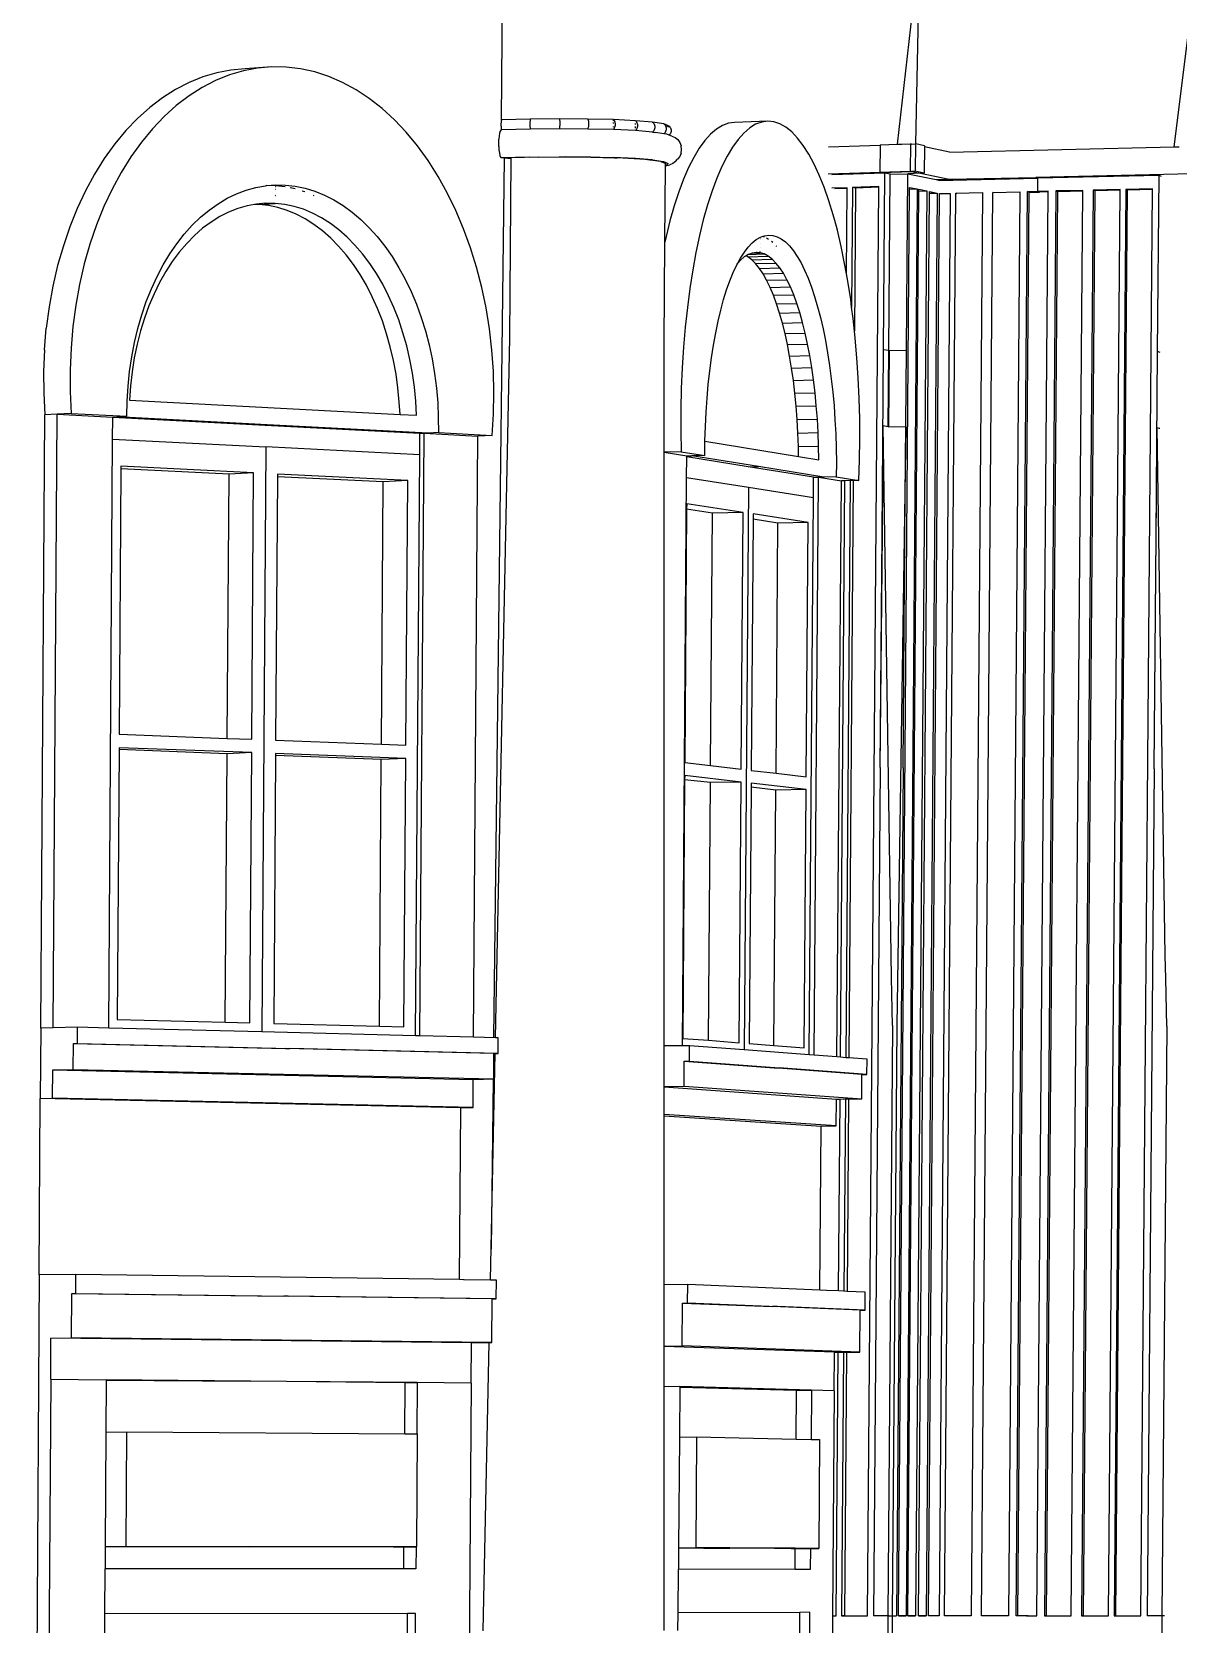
# Model space of a CAD drawing. Extents: x -106 to 80, y -44 to 65.
# Drawn here: x 48.61 to 62.08, y 6.92 to 25.62 of the extents above; entities that cross this region are included whole.
import ezdxf

# ---------------------------------------------------------------- set-up
doc = ezdxf.new("R2010")
doc.units = 0
doc.layers.get('0').update_dxf_attribs({"linetype": 'CONTINUOUS'})

msp = doc.modelspace()

# ---------------------------------------------------------------- linework, layer by layer
for p, q in [((62.038, 24.27), (62.424, 27.378)), ((58.788, 24.301), (59.047, 26.583)), ((59.001, 24.304), (59.047, 26.583)), ((54.131, 24.588), (54.144, 26.326)), ((50.621, 25.092), (50.459, 25.027)), ((50.786, 25.141), (50.621, 25.092)), ((50.934, 25.115), (50.772, 25.05)), ((50.952, 25.172), (50.786, 25.141)), ((51.099, 25.164), (50.934, 25.115)), ((51.12, 25.186), (50.952, 25.172)), ((51.266, 25.195), (51.099, 25.164)), ((51.433, 25.21), (51.12, 25.186)), ((51.433, 25.21), (51.266, 25.195)), ((51.602, 25.207), (51.433, 25.21)), ((51.77, 25.187), (51.602, 25.207)), ((51.937, 25.15), (51.77, 25.187)), ((52.102, 25.096), (51.937, 25.15)), ((52.264, 25.025), (52.102, 25.096)), ((50.301, 24.945), (50.146, 24.848)), ((50.459, 25.027), (50.301, 24.945)), ((50.614, 24.968), (50.459, 24.87)), ((50.772, 25.05), (50.614, 24.968)), ((52.423, 24.939), (52.264, 25.025)), ((52.578, 24.837), (52.423, 24.939)), ((49.997, 24.734), (49.853, 24.605)), ((50.146, 24.848), (49.997, 24.734)), ((50.31, 24.757), (50.166, 24.628)), ((50.459, 24.87), (50.31, 24.757)), ((52.729, 24.719), (52.578, 24.837)), ((52.873, 24.587), (52.729, 24.719)), ((49.853, 24.605), (49.716, 24.461)), ((50.166, 24.628), (50.029, 24.484)), ((53.012, 24.441), (52.873, 24.587)), ((54.126, 24.554), (54.125, 24.543)), ((54.125, 24.543), (54.125, 24.532)), ((54.125, 24.532), (54.125, 24.52)), ((54.125, 24.52), (54.126, 24.509)), ((54.127, 24.564), (54.126, 24.554)), ((54.126, 24.509), (54.126, 24.498)), ((54.128, 24.574), (54.127, 24.564)), ((54.13, 24.582), (54.128, 24.574)), ((54.131, 24.588), (54.13, 24.582)), ((54.469, 24.597), (54.131, 24.588)), ((54.467, 24.573), (54.466, 24.563)), ((54.466, 24.563), (54.466, 24.552)), ((54.466, 24.552), (54.466, 24.54)), ((54.466, 24.54), (54.466, 24.528)), ((54.466, 24.528), (54.466, 24.517)), ((54.466, 24.517), (54.466, 24.506)), ((54.466, 24.506), (54.467, 24.496)), ((54.468, 24.59), (54.467, 24.582)), ((54.467, 24.582), (54.467, 24.573)), ((54.469, 24.597), (54.468, 24.59)), ((54.813, 24.6), (54.469, 24.597)), ((55.146, 24.597), (54.813, 24.6)), ((54.813, 24.6), (54.814, 24.593)), ((54.814, 24.593), (54.815, 24.585)), ((54.815, 24.509), (54.814, 24.499)), ((54.815, 24.585), (54.816, 24.576)), ((54.816, 24.52), (54.815, 24.509)), ((54.816, 24.576), (54.816, 24.566)), ((54.816, 24.566), (54.817, 24.555)), ((54.817, 24.532), (54.816, 24.52)), ((54.817, 24.555), (54.817, 24.543)), ((54.817, 24.543), (54.817, 24.532)), ((55.449, 24.59), (55.146, 24.597)), ((55.146, 24.597), (55.149, 24.591)), ((55.146, 24.591), (55.146, 24.597)), ((55.149, 24.591), (55.151, 24.583)), ((55.151, 24.583), (55.154, 24.574)), ((55.153, 24.507), (55.151, 24.497)), ((55.155, 24.518), (55.153, 24.507)), ((55.154, 24.574), (55.155, 24.564)), ((55.155, 24.564), (55.156, 24.552)), ((55.156, 24.529), (55.155, 24.518)), ((55.156, 24.552), (55.156, 24.541)), ((55.156, 24.541), (55.156, 24.529)), ((55.708, 24.577), (55.449, 24.59)), ((55.449, 24.59), (55.454, 24.583)), ((55.449, 24.576), (55.449, 24.59)), ((55.449, 24.545), (55.449, 24.556)), ((55.449, 24.5), (55.449, 24.511)), ((55.454, 24.583), (55.458, 24.575)), ((55.458, 24.575), (55.462, 24.566)), ((55.464, 24.51), (55.461, 24.499)), ((55.462, 24.566), (55.464, 24.556)), ((55.464, 24.556), (55.466, 24.545)), ((55.466, 24.522), (55.464, 24.51)), ((55.466, 24.545), (55.466, 24.533)), ((55.466, 24.533), (55.466, 24.522)), ((55.707, 24.488), (55.708, 24.51)), ((55.908, 24.561), (55.708, 24.577)), ((55.708, 24.577), (55.714, 24.571)), ((55.708, 24.571), (55.708, 24.577)), ((55.708, 24.533), (55.708, 24.544)), ((55.714, 24.571), (55.72, 24.563)), ((55.72, 24.563), (55.724, 24.554)), ((55.724, 24.554), (55.728, 24.543)), ((55.729, 24.509), (55.727, 24.498)), ((55.728, 24.543), (55.73, 24.532)), ((55.73, 24.521), (55.729, 24.509)), ((55.73, 24.532), (55.73, 24.521)), ((56.04, 24.541), (55.908, 24.561)), ((55.908, 24.561), (55.916, 24.554)), ((55.916, 24.554), (55.922, 24.546)), ((55.922, 24.546), (55.928, 24.537)), ((55.928, 24.537), (55.931, 24.526)), ((55.931, 24.526), (55.934, 24.515)), ((55.934, 24.515), (55.934, 24.504)), ((55.934, 24.504), (55.934, 24.492)), ((56.096, 24.519), (56.04, 24.541)), ((56.04, 24.541), (56.048, 24.534)), ((56.048, 24.534), (56.055, 24.526)), ((56.055, 24.526), (56.061, 24.516)), ((56.061, 24.516), (56.065, 24.506)), ((56.065, 24.506), (56.068, 24.495)), ((56.073, 24.519), (56.073, 24.511)), ((56.085, 24.507), (56.09, 24.512)), ((56.096, 24.519), (56.104, 24.512)), ((56.096, 24.503), (56.096, 24.51)), ((56.104, 24.512), (56.112, 24.503)), ((56.112, 24.503), (56.118, 24.494)), ((56.729, 24.522), (56.659, 24.479)), ((56.8, 24.548), (56.729, 24.522)), ((56.872, 24.558), (56.8, 24.548)), ((57.261, 24.571), (56.872, 24.558)), ((57.119, 24.535), (57.049, 24.492)), ((57.19, 24.561), (57.119, 24.535)), ((57.261, 24.571), (57.19, 24.561)), ((57.332, 24.564), (57.261, 24.571)), ((57.403, 24.541), (57.332, 24.564)), ((57.473, 24.502), (57.403, 24.541)), ((57.543, 24.446), (57.473, 24.502)), ((49.716, 24.461), (49.586, 24.304)), ((49.899, 24.326), (49.776, 24.155)), ((50.029, 24.484), (49.899, 24.326)), ((53.144, 24.281), (53.012, 24.441)), ((54.099, 24.317), (54.1, 24.359)), ((54.1, 24.274), (54.099, 24.317)), ((54.104, 24.398), (54.1, 24.359)), ((54.109, 24.43), (54.104, 24.398)), ((54.115, 24.454), (54.109, 24.43)), ((54.123, 24.468), (54.115, 24.454)), ((54.131, 24.471), (54.123, 24.468)), ((54.126, 24.498), (54.128, 24.488)), ((54.128, 24.488), (54.129, 24.479)), ((54.129, 24.479), (54.131, 24.471)), ((54.468, 24.479), (54.131, 24.471)), ((54.467, 24.496), (54.467, 24.487)), ((54.467, 24.487), (54.468, 24.479)), ((54.812, 24.483), (54.468, 24.479)), ((54.813, 24.49), (54.812, 24.483)), ((55.145, 24.48), (54.812, 24.483)), ((54.814, 24.499), (54.813, 24.49)), ((55.148, 24.488), (55.145, 24.48)), ((55.448, 24.473), (55.145, 24.48)), ((55.151, 24.497), (55.148, 24.488)), ((55.448, 24.473), (55.448, 24.481)), ((55.453, 24.48), (55.448, 24.473)), ((55.707, 24.461), (55.448, 24.473)), ((55.458, 24.489), (55.453, 24.48)), ((55.461, 24.499), (55.458, 24.489)), ((55.707, 24.461), (55.707, 24.468)), ((55.714, 24.468), (55.707, 24.461)), ((55.907, 24.444), (55.707, 24.461)), ((55.719, 24.477), (55.714, 24.468)), ((55.724, 24.487), (55.719, 24.477)), ((55.727, 24.498), (55.724, 24.487)), ((55.915, 24.451), (55.907, 24.444)), ((55.907, 24.444), (55.943, 24.44)), ((55.922, 24.46), (55.915, 24.451)), ((55.927, 24.47), (55.922, 24.46)), ((55.931, 24.481), (55.927, 24.47)), ((55.934, 24.492), (55.931, 24.481)), ((56.04, 24.425), (55.943, 24.44)), ((56.047, 24.431), (56.04, 24.425)), ((56.077, 24.42), (56.04, 24.425)), ((56.055, 24.44), (56.047, 24.431)), ((56.06, 24.45), (56.055, 24.44)), ((56.065, 24.461), (56.06, 24.45)), ((56.068, 24.472), (56.065, 24.461)), ((56.068, 24.495), (56.069, 24.483)), ((56.069, 24.483), (56.068, 24.472)), ((56.104, 24.409), (56.077, 24.42)), ((56.111, 24.418), (56.104, 24.409)), ((56.135, 24.397), (56.104, 24.409)), ((56.117, 24.427), (56.111, 24.418)), ((56.122, 24.438), (56.117, 24.427)), ((56.118, 24.494), (56.122, 24.483)), ((56.122, 24.483), (56.125, 24.472)), ((56.125, 24.449), (56.122, 24.438)), ((56.125, 24.472), (56.126, 24.461)), ((56.126, 24.461), (56.125, 24.449)), ((56.135, 24.397), (56.172, 24.381)), ((56.172, 24.381), (56.204, 24.356)), ((56.204, 24.356), (56.228, 24.322)), ((56.228, 24.322), (56.243, 24.283)), ((56.522, 24.345), (56.456, 24.254)), ((56.59, 24.42), (56.522, 24.345)), ((56.659, 24.479), (56.59, 24.42)), ((56.913, 24.357), (56.847, 24.266)), ((56.981, 24.433), (56.913, 24.357)), ((57.049, 24.492), (56.981, 24.433)), ((57.611, 24.374), (57.543, 24.446)), ((57.678, 24.287), (57.611, 24.374)), ((49.463, 24.133), (49.348, 23.949)), ((49.586, 24.304), (49.463, 24.133)), ((49.776, 24.155), (49.661, 23.971)), ((53.269, 24.109), (53.144, 24.281)), ((54.163, 24.139), (54.039, 13.807)), ((54.1, 24.274), (54.102, 24.234)), ((54.102, 24.234), (54.107, 24.198)), ((54.107, 24.198), (54.113, 24.17)), ((54.113, 24.17), (54.12, 24.151)), ((54.12, 24.151), (54.128, 24.143)), ((54.466, 24.151), (54.128, 24.143)), ((54.246, 24.13), (54.128, 24.143)), ((54.231, 22.026), (54.246, 24.13)), ((54.561, 24.15), (54.246, 24.143)), ((54.246, 24.13), (54.246, 24.143)), ((54.466, 24.151), (54.81, 24.154)), ((54.561, 24.15), (54.879, 24.152)), ((54.81, 24.154), (55.142, 24.152)), ((55.183, 24.149), (54.879, 24.152)), ((55.142, 24.152), (55.446, 24.145)), ((55.183, 24.149), (55.459, 24.141)), ((55.705, 24.133), (55.446, 24.145)), ((55.459, 24.141), (55.491, 24.14)), ((55.491, 24.14), (55.491, 24.14)), ((55.693, 24.13), (55.491, 24.14)), ((55.695, 24.13), (55.693, 24.13)), ((55.817, 24.12), (55.695, 24.13)), ((55.905, 24.116), (55.705, 24.133)), ((56.227, 24.159), (56.202, 24.125)), ((56.243, 24.198), (56.227, 24.159)), ((56.248, 24.241), (56.243, 24.283)), ((56.243, 24.198), (56.248, 24.241)), ((56.392, 24.147), (56.33, 24.026)), ((56.456, 24.254), (56.392, 24.147)), ((56.783, 24.16), (56.722, 24.038)), ((56.847, 24.266), (56.783, 24.16)), ((57.743, 24.185), (57.678, 24.287)), ((57.806, 24.069), (57.743, 24.185)), ((57.974, 24.272), (58.583, 24.291)), ((58.583, 24.291), (58.58, 23.973)), ((58.583, 24.295), (58.788, 24.301)), ((58.583, 24.295), (58.583, 24.291)), ((58.788, 24.301), (58.838, 24.303)), ((58.838, 24.303), (58.939, 24.306)), ((58.939, 24.306), (58.936, 23.984)), ((58.952, 24.303), (58.939, 24.306)), ((58.952, 24.303), (58.998, 24.305)), ((58.998, 24.305), (58.995, 23.983)), ((59.001, 24.304), (58.998, 24.305)), ((59.104, 24.282), (59.001, 24.304)), ((59.104, 24.271), (59.101, 23.961)), ((59.104, 24.282), (59.104, 24.271)), ((59.397, 24.209), (59.104, 24.271)), ((59.397, 24.209), (62.038, 24.27)), ((62.038, 24.27), (62.095, 24.272)), ((49.348, 23.949), (49.243, 23.754)), ((49.661, 23.971), (49.555, 23.775)), ((53.387, 23.924), (53.269, 24.109)), ((55.878, 24.115), (55.817, 24.12)), ((55.877, 24.115), (55.817, 24.12)), ((55.878, 24.115), (55.877, 24.115)), ((55.879, 24.115), (55.878, 24.115)), ((56.002, 24.097), (55.879, 24.115)), ((55.905, 24.116), (56.036, 24.097)), ((56.003, 24.097), (56.002, 24.097)), ((56.008, 24.096), (56.003, 24.097)), ((56.003, 24.097), (56.051, 24.08)), ((56.051, 24.08), (56.008, 24.096)), ((56.036, 24.097), (56.092, 24.075)), ((56.051, 24.08), (56.051, 24.08)), ((56.059, 24.077), (56.051, 24.08)), ((56.052, 23.151), (56.059, 24.046)), ((56.059, 24.05), (56.059, 24.077)), ((56.059, 24.046), (56.11, 24.058)), ((56.07, 24.052), (56.059, 24.05)), ((56.059, 24.046), (56.059, 24.05)), ((56.07, 24.052), (56.092, 24.075)), ((56.146, 24.074), (56.11, 24.058)), ((56.178, 24.1), (56.146, 24.074)), ((56.178, 24.1), (56.202, 24.125)), ((56.33, 24.026), (56.271, 23.89)), ((56.722, 24.038), (56.663, 23.903)), ((57.866, 23.938), (57.806, 24.069)), ((58.594, 23.97), (57.971, 23.951)), ((58.638, 23.961), (58.016, 23.942)), ((58.58, 23.973), (58.936, 23.984)), ((58.58, 23.973), (58.594, 23.97)), ((58.594, 23.97), (58.95, 23.982)), ((58.594, 23.97), (58.638, 23.961)), ((58.622, 21.888), (58.638, 23.961)), ((58.7, 23.948), (58.638, 23.961)), ((58.684, 21.877), (58.7, 23.948)), ((58.7, 23.948), (58.907, 23.955)), ((58.891, 21.882), (58.907, 23.955)), ((59.056, 23.96), (58.907, 23.955)), ((58.907, 23.955), (59.241, 23.886)), ((58.936, 23.984), (58.95, 23.982)), ((58.995, 23.983), (58.95, 23.982)), ((58.95, 23.982), (59.056, 23.96)), ((59.101, 23.961), (58.995, 23.983)), ((59.101, 23.961), (59.056, 23.96)), ((59.056, 23.96), (59.394, 23.889)), ((62.251, 23.954), (60.412, 23.912)), ((49.243, 23.754), (49.146, 23.548)), ((49.555, 23.775), (49.459, 23.569)), ((51.018, 23.719), (51.13, 23.762)), ((51.13, 23.762), (51.244, 23.793)), ((51.244, 23.793), (51.36, 23.814)), ((51.36, 23.814), (51.369, 23.815)), ((51.369, 23.815), (51.476, 23.823)), ((51.472, 23.813), (51.369, 23.815)), ((51.475, 23.771), (51.471, 23.771)), ((51.472, 23.813), (51.475, 23.813)), ((51.472, 23.805), (51.475, 23.804)), ((51.59, 23.8), (51.475, 23.813)), ((51.476, 23.823), (51.592, 23.822)), ((51.592, 23.822), (51.708, 23.809)), ((51.706, 23.776), (51.649, 23.788)), ((51.708, 23.809), (51.824, 23.785)), ((51.824, 23.785), (51.939, 23.75)), ((53.495, 23.729), (53.387, 23.924)), ((56.271, 23.89), (56.215, 23.741)), ((56.607, 23.753), (56.554, 23.59)), ((56.663, 23.903), (56.607, 23.753)), ((57.924, 23.795), (57.866, 23.938)), ((57.979, 23.638), (57.924, 23.795)), ((58.195, 23.791), (58.015, 23.786)), ((58.195, 23.783), (58.05, 23.779)), ((58.187, 22.78), (58.195, 23.783)), ((58.195, 23.783), (58.195, 23.791)), ((58.258, 23.793), (58.247, 22.387)), ((58.565, 23.803), (58.258, 23.793)), ((58.294, 23.786), (58.258, 23.793)), ((58.294, 23.786), (58.281, 22.104)), ((58.565, 23.795), (58.294, 23.786)), ((58.434, 7.016), (58.565, 23.795)), ((58.565, 23.795), (58.565, 23.803)), ((58.796, 7.016), (58.927, 23.773)), ((59.019, 23.776), (58.887, 7.016)), ((58.927, 23.773), (58.928, 23.794)), ((58.927, 23.773), (59.019, 23.776)), ((58.928, 23.794), (59.019, 23.776)), ((59.129, 23.753), (58.997, 7.017)), ((59.037, 23.75), (59.038, 23.772)), ((59.037, 23.75), (59.129, 23.753)), ((59.038, 23.772), (59.129, 23.753)), ((59.241, 23.886), (59.394, 23.889)), ((59.241, 23.886), (59.285, 23.877)), ((59.285, 23.877), (59.438, 23.88)), ((59.394, 23.889), (60.412, 23.912)), ((59.394, 23.889), (59.438, 23.88)), ((59.438, 23.88), (60.437, 23.903)), ((60.437, 23.903), (60.412, 23.912)), ((60.436, 23.747), (60.437, 23.903)), ((61.86, 23.935), (60.437, 23.903)), ((60.964, 23.759), (60.648, 23.752)), ((61.086, 23.762), (60.95, 7.016)), ((60.964, 23.751), (60.964, 23.759)), ((61.106, 23.754), (60.969, 7.017)), ((61.403, 23.769), (61.086, 23.762)), ((61.106, 23.754), (61.086, 23.762)), ((61.403, 23.761), (61.106, 23.754)), ((61.266, 7.016), (61.403, 23.761)), ((61.468, 23.771), (61.331, 7.016)), ((61.487, 23.763), (61.35, 7.016)), ((61.403, 23.761), (61.403, 23.769)), ((61.785, 23.778), (61.468, 23.771)), ((61.487, 23.763), (61.468, 23.771)), ((61.785, 23.77), (61.487, 23.763)), ((61.647, 7.016), (61.785, 23.77)), ((61.785, 23.77), (61.785, 23.778)), ((61.843, 21.865), (61.86, 23.935)), ((61.89, 23.923), (61.86, 23.935)), ((49.459, 23.569), (49.372, 23.353)), ((50.695, 23.527), (50.8, 23.602)), ((50.8, 23.602), (50.907, 23.666)), ((50.907, 23.666), (51.018, 23.719)), ((51.141, 23.578), (51.032, 23.547)), ((51.229, 23.595), (51.141, 23.578)), ((51.251, 23.599), (51.229, 23.595)), ((51.278, 23.594), (51.229, 23.595)), ((51.362, 23.608), (51.251, 23.599)), ((51.281, 23.594), (51.278, 23.594)), ((51.278, 23.594), (51.281, 23.594)), ((51.281, 23.594), (51.473, 23.607)), ((51.281, 23.594), (51.47, 23.607)), ((51.281, 23.594), (51.281, 23.594)), ((51.392, 23.582), (51.281, 23.594)), ((51.47, 23.607), (51.362, 23.608)), ((51.502, 23.558), (51.392, 23.582)), ((51.474, 23.7), (51.471, 23.701)), ((51.471, 23.7), (51.474, 23.699)), ((51.585, 23.595), (51.473, 23.607)), ((51.695, 23.571), (51.585, 23.595)), ((51.804, 23.537), (51.695, 23.571)), ((51.821, 23.741), (51.789, 23.75)), ((51.932, 23.695), (51.922, 23.699)), ((51.939, 23.75), (52.051, 23.704)), ((52.051, 23.704), (52.162, 23.648)), ((52.162, 23.648), (52.271, 23.581)), ((52.271, 23.581), (52.376, 23.504)), ((53.595, 23.524), (53.495, 23.729)), ((56.162, 23.578), (56.112, 23.403)), ((56.215, 23.741), (56.162, 23.578)), ((56.554, 23.59), (56.504, 23.415)), ((58.031, 23.47), (57.979, 23.638)), ((58.906, 7.017), (59.037, 23.75)), ((59.032, 7.017), (59.163, 23.725)), ((59.254, 23.727), (59.122, 7.017)), ((59.149, 7.017), (59.28, 23.716)), ((59.163, 23.725), (59.164, 23.746)), ((59.163, 23.725), (59.254, 23.727)), ((59.164, 23.746), (59.254, 23.727)), ((59.406, 23.719), (59.274, 7.017)), ((59.28, 23.722), (59.284, 23.721)), ((59.28, 23.721), (59.28, 23.722)), ((59.28, 23.721), (59.284, 23.721)), ((59.28, 23.716), (59.28, 23.721)), ((59.284, 23.721), (59.406, 23.724)), ((59.284, 23.721), (59.307, 23.717)), ((59.339, 7.017), (59.471, 23.726)), ((59.406, 23.724), (59.406, 23.719)), ((59.471, 23.726), (59.786, 23.733)), ((59.485, 23.72), (59.471, 23.726)), ((59.786, 23.726), (59.653, 7.017)), ((59.774, 7.017), (59.908, 23.735)), ((59.786, 23.733), (59.786, 23.726)), ((59.908, 23.735), (60.223, 23.742)), ((59.925, 23.729), (59.908, 23.735)), ((60.223, 23.735), (60.089, 7.017)), ((60.18, 7.017), (60.314, 23.745)), ((60.2, 7.017), (60.334, 23.737)), ((60.223, 23.742), (60.223, 23.735)), ((60.314, 23.745), (60.436, 23.747)), ((60.334, 23.737), (60.314, 23.745)), ((60.334, 23.737), (60.455, 23.74)), ((60.422, 7.017), (60.557, 23.742)), ((60.557, 23.75), (60.436, 23.747)), ((60.455, 23.74), (60.436, 23.747)), ((60.557, 23.742), (60.455, 23.74)), ((60.648, 23.752), (60.513, 7.017)), ((60.668, 23.744), (60.533, 7.017)), ((60.557, 23.742), (60.557, 23.75)), ((60.668, 23.744), (60.648, 23.752)), ((60.964, 23.751), (60.668, 23.744)), ((60.828, 7.017), (60.964, 23.751)), ((49.146, 23.548), (49.059, 23.332)), ((50.497, 23.349), (50.594, 23.443)), ((50.594, 23.443), (50.695, 23.527)), ((50.718, 23.387), (50.619, 23.314)), ((50.82, 23.451), (50.718, 23.387)), ((50.925, 23.504), (50.82, 23.451)), ((51.032, 23.547), (50.925, 23.504)), ((51.612, 23.524), (51.502, 23.558)), ((51.719, 23.479), (51.612, 23.524)), ((51.825, 23.424), (51.719, 23.479)), ((51.912, 23.492), (51.804, 23.537)), ((51.928, 23.358), (51.825, 23.424)), ((52.017, 23.437), (51.912, 23.492)), ((52.121, 23.371), (52.017, 23.437)), ((52.376, 23.504), (52.478, 23.417)), ((52.478, 23.417), (52.577, 23.321)), ((53.686, 23.309), (53.595, 23.524)), ((56.112, 23.403), (56.066, 23.217)), ((56.504, 23.415), (56.459, 23.228)), ((58.048, 23.407), (58.031, 23.47)), ((58.079, 23.29), (58.048, 23.407)), ((49.059, 23.332), (48.982, 23.107)), ((49.372, 23.353), (49.295, 23.128)), ((50.316, 23.133), (50.404, 23.245)), ((50.404, 23.245), (50.497, 23.349)), ((50.524, 23.23), (50.432, 23.137)), ((50.619, 23.314), (50.524, 23.23)), ((52.028, 23.283), (51.928, 23.358)), ((52.125, 23.198), (52.028, 23.283)), ((52.221, 23.296), (52.121, 23.371)), ((52.218, 23.104), (52.125, 23.198)), ((52.317, 23.211), (52.221, 23.296)), ((52.41, 23.116), (52.317, 23.211)), ((52.577, 23.321), (52.671, 23.216)), ((52.671, 23.216), (52.761, 23.103)), ((53.767, 23.086), (53.686, 23.309)), ((56.066, 23.217), (56.052, 23.151)), ((56.459, 23.228), (56.417, 23.031)), ((57.126, 23.181), (57.175, 23.21)), ((57.172, 23.203), (57.174, 23.202)), ((57.175, 23.21), (57.197, 23.217)), ((57.197, 23.217), (57.224, 23.227)), ((57.222, 23.21), (57.197, 23.217)), ((57.224, 23.227), (57.273, 23.234)), ((57.271, 23.184), (57.247, 23.196)), ((57.273, 23.234), (57.322, 23.229)), ((57.322, 23.229), (57.371, 23.214)), ((57.371, 23.214), (57.42, 23.189)), ((58.124, 23.1), (58.079, 23.29)), ((48.982, 23.107), (48.915, 22.875)), ((49.295, 23.128), (49.228, 22.895)), ((50.155, 22.883), (50.233, 23.012)), ((50.233, 23.012), (50.316, 23.133)), ((50.345, 23.035), (50.263, 22.924)), ((50.432, 23.137), (50.345, 23.035)), ((52.307, 23.001), (52.218, 23.104)), ((52.499, 23.013), (52.41, 23.116)), ((52.583, 22.902), (52.499, 23.013)), ((52.761, 23.103), (52.846, 22.981)), ((53.772, 23.073), (53.767, 23.086)), ((53.78, 23.046), (53.772, 23.073)), ((53.839, 22.856), (53.78, 23.046)), ((56.043, 21.968), (56.052, 23.151)), ((56.417, 23.031), (56.379, 22.824)), ((56.941, 22.964), (56.986, 23.034)), ((56.986, 23.034), (57.032, 23.094)), ((57.031, 23.005), (57.007, 22.99)), ((57.034, 23.006), (57.031, 23.005)), ((57.032, 23.094), (57.079, 23.143)), ((57.078, 23.023), (57.034, 23.006)), ((57.034, 23.006), (57.219, 23.012)), ((57.082, 23.023), (57.078, 23.023)), ((57.079, 23.143), (57.126, 23.181)), ((57.082, 23.023), (57.135, 23.025)), ((57.084, 23.023), (57.082, 23.023)), ((57.125, 23.03), (57.084, 23.023)), ((57.135, 23.025), (57.084, 23.023)), ((57.136, 23.029), (57.125, 23.03)), ((57.135, 23.025), (57.136, 23.029)), ((57.171, 23.026), (57.135, 23.025)), ((57.135, 23.025), (57.172, 23.026)), ((57.135, 23.025), (57.135, 23.025)), ((57.171, 23.026), (57.136, 23.029)), ((57.171, 23.088), (57.173, 23.088)), ((57.172, 23.041), (57.171, 23.042)), ((57.172, 23.026), (57.171, 23.026)), ((57.171, 23.026), (57.171, 23.026)), ((57.172, 23.179), (57.173, 23.179)), ((57.172, 23.139), (57.173, 23.139)), ((57.172, 23.04), (57.172, 23.041)), ((57.172, 23.026), (57.172, 23.041)), ((57.219, 23.012), (57.172, 23.026)), ((57.172, 23.026), (57.172, 23.026)), ((57.172, 23.026), (57.172, 23.026)), ((57.172, 23.026), (57.172, 23.026)), ((57.266, 22.987), (57.219, 23.012)), ((57.32, 23.147), (57.306, 23.157)), ((57.367, 23.101), (57.362, 23.105)), ((57.42, 23.189), (57.468, 23.153)), ((57.468, 23.153), (57.516, 23.106)), ((57.516, 23.106), (57.562, 23.05)), ((57.562, 23.05), (57.608, 22.983)), ((58.165, 22.9), (58.124, 23.1)), ((48.915, 22.875), (48.86, 22.635)), ((49.228, 22.895), (49.173, 22.655)), ((50.083, 22.746), (50.155, 22.883)), ((50.263, 22.924), (50.186, 22.806)), ((52.391, 22.889), (52.307, 23.001)), ((52.47, 22.77), (52.391, 22.889)), ((52.663, 22.782), (52.583, 22.902)), ((52.846, 22.981), (52.926, 22.851)), ((52.926, 22.851), (53, 22.715)), ((53.9, 22.62), (53.839, 22.856)), ((56.379, 22.824), (56.345, 22.608)), ((56.856, 22.796), (56.898, 22.885)), ((56.898, 22.885), (56.908, 22.904)), ((56.908, 22.904), (56.941, 22.964)), ((56.939, 22.938), (56.908, 22.904)), ((56.985, 22.977), (56.939, 22.938)), ((57.007, 22.99), (56.985, 22.977)), ((57.027, 22.98), (57.007, 22.99)), ((57.027, 22.98), (57.266, 22.987)), ((57.073, 22.944), (57.027, 22.98)), ((57.073, 22.944), (57.312, 22.951)), ((57.118, 22.899), (57.073, 22.944)), ((57.118, 22.899), (57.357, 22.906)), ((57.163, 22.843), (57.118, 22.899)), ((57.163, 22.843), (57.402, 22.85)), ((57.206, 22.778), (57.163, 22.843)), ((57.312, 22.951), (57.266, 22.987)), ((57.357, 22.906), (57.312, 22.951)), ((57.402, 22.85), (57.357, 22.906)), ((57.445, 22.785), (57.402, 22.85)), ((57.608, 22.983), (57.652, 22.907)), ((57.652, 22.907), (57.694, 22.821)), ((57.694, 22.821), (57.735, 22.727)), ((58.187, 22.78), (58.165, 22.9)), ((48.86, 22.635), (48.815, 22.39)), ((49.173, 22.655), (49.128, 22.41)), ((50.017, 22.603), (50.083, 22.746)), ((50.114, 22.679), (50.048, 22.545)), ((50.186, 22.806), (50.114, 22.679)), ((52.544, 22.644), (52.47, 22.77)), ((52.613, 22.51), (52.544, 22.644)), ((52.737, 22.656), (52.663, 22.782)), ((52.805, 22.522), (52.737, 22.656)), ((53, 22.715), (53.069, 22.572)), ((56.778, 22.591), (56.816, 22.698)), ((56.816, 22.698), (56.856, 22.796)), ((57.206, 22.778), (57.445, 22.785)), ((57.248, 22.703), (57.206, 22.778)), ((57.248, 22.703), (57.487, 22.71)), ((57.289, 22.619), (57.248, 22.703)), ((57.487, 22.71), (57.445, 22.785)), ((57.527, 22.626), (57.487, 22.71)), ((57.735, 22.727), (57.775, 22.624)), ((58.202, 22.692), (58.187, 22.78)), ((58.236, 22.476), (58.202, 22.692)), ((49.904, 22.298), (49.957, 22.453)), ((49.957, 22.453), (50.017, 22.603)), ((50.048, 22.545), (49.988, 22.405)), ((52.675, 22.371), (52.613, 22.51)), ((52.868, 22.383), (52.805, 22.522)), ((53.069, 22.572), (53.131, 22.423)), ((53.95, 22.378), (53.9, 22.62)), ((56.345, 22.608), (56.316, 22.384)), ((56.709, 22.353), (56.743, 22.476)), ((56.743, 22.476), (56.778, 22.591)), ((57.289, 22.619), (57.527, 22.626)), ((57.328, 22.527), (57.289, 22.619)), ((57.328, 22.527), (57.566, 22.534)), ((57.365, 22.426), (57.328, 22.527)), ((57.566, 22.534), (57.527, 22.626)), ((57.603, 22.432), (57.566, 22.534)), ((57.775, 22.624), (57.812, 22.512)), ((57.812, 22.512), (57.847, 22.393)), ((58.247, 22.387), (58.236, 22.476)), ((48.815, 22.39), (48.782, 22.141)), ((49.128, 22.41), (49.095, 22.16)), ((49.857, 22.137), (49.904, 22.298)), ((49.935, 22.259), (49.888, 22.108)), ((49.988, 22.405), (49.935, 22.259)), ((52.732, 22.225), (52.675, 22.371)), ((52.924, 22.237), (52.868, 22.383)), ((53.131, 22.423), (53.187, 22.268)), ((53.187, 22.268), (53.237, 22.109)), ((53.99, 22.133), (53.95, 22.378)), ((56.316, 22.384), (56.291, 22.153)), ((56.678, 22.223), (56.709, 22.353)), ((57.365, 22.426), (57.603, 22.432)), ((57.4, 22.317), (57.365, 22.426)), ((57.4, 22.317), (57.638, 22.323)), ((57.433, 22.2), (57.4, 22.317)), ((57.638, 22.323), (57.603, 22.432)), ((57.671, 22.207), (57.638, 22.323)), ((57.847, 22.393), (57.88, 22.267)), ((57.88, 22.267), (57.911, 22.134)), ((58.264, 22.254), (58.247, 22.387)), ((48.76, 21.888), (48.782, 22.141)), ((49.095, 22.16), (49.073, 21.907)), ((49.818, 21.973), (49.857, 22.137)), ((49.888, 22.108), (49.848, 21.952)), ((52.782, 22.075), (52.732, 22.225)), ((52.825, 21.921), (52.782, 22.075)), ((52.974, 22.087), (52.924, 22.237)), ((53.018, 21.932), (52.974, 22.087)), ((53.237, 22.109), (53.28, 21.945)), ((54.019, 21.884), (53.99, 22.133)), ((56.291, 22.153), (56.271, 21.917)), ((56.623, 21.942), (56.649, 22.086)), ((56.649, 22.086), (56.678, 22.223)), ((57.433, 22.2), (57.671, 22.207)), ((57.464, 22.077), (57.433, 22.2)), ((57.464, 22.077), (57.702, 22.084)), ((57.492, 21.947), (57.464, 22.077)), ((57.702, 22.084), (57.671, 22.207)), ((57.73, 21.954), (57.702, 22.084)), ((57.911, 22.134), (57.939, 21.995)), ((58.281, 22.104), (58.264, 22.254)), ((58.289, 22.025), (58.281, 22.104)), ((48.76, 21.888), (48.749, 21.633)), ((49.073, 21.907), (49.062, 21.652)), ((49.786, 21.804), (49.818, 21.973)), ((49.848, 21.952), (49.815, 21.792)), ((52.862, 21.762), (52.825, 21.921)), ((53.055, 21.774), (53.018, 21.932)), ((53.28, 21.945), (53.316, 21.779)), ((54.036, 21.634), (54.019, 21.884)), ((54.061, 13.807), (54.231, 22.026)), ((56.043, 20.685), (56.043, 21.968)), ((56.271, 21.917), (56.255, 21.676)), ((56.6, 21.793), (56.623, 21.942)), ((57.492, 21.947), (57.73, 21.954)), ((57.518, 21.812), (57.492, 21.947)), ((57.756, 21.818), (57.73, 21.954)), ((57.939, 21.995), (57.965, 21.851)), ((58.309, 21.792), (58.289, 22.025)), ((58.605, 19.719), (58.622, 21.888)), ((58.684, 21.877), (58.622, 21.888)), ((58.684, 21.877), (58.891, 21.882)), ((58.874, 19.714), (58.891, 21.882)), ((49.761, 21.632), (49.786, 21.804)), ((49.815, 21.792), (49.79, 21.629)), ((52.892, 21.601), (52.862, 21.762)), ((53.085, 21.613), (53.055, 21.774)), ((53.316, 21.779), (53.345, 21.609)), ((56.58, 21.639), (56.6, 21.793)), ((57.518, 21.812), (57.756, 21.818)), ((57.541, 21.671), (57.518, 21.812)), ((57.779, 21.677), (57.756, 21.818)), ((57.965, 21.851), (57.988, 21.701)), ((57.988, 21.701), (58.008, 21.547)), ((58.325, 21.556), (58.309, 21.792)), ((58.682, 21.877), (58.675, 20.983)), ((58.677, 20.982), (58.684, 21.877)), ((58.688, 21.877), (58.681, 20.982)), ((61.826, 19.7), (61.843, 21.865)), ((61.873, 21.854), (61.843, 21.865)), ((48.749, 21.633), (48.751, 21.378)), ((49.062, 21.652), (49.063, 21.396)), ((49.743, 21.458), (49.761, 21.632)), ((49.79, 21.629), (49.771, 21.463)), ((52.915, 21.438), (52.892, 21.601)), ((53.108, 21.449), (53.085, 21.613)), ((53.345, 21.609), (53.367, 21.437)), ((54.043, 21.383), (54.036, 21.634)), ((56.255, 21.676), (56.245, 21.432)), ((56.562, 21.481), (56.58, 21.639)), ((57.541, 21.671), (57.779, 21.677)), ((57.562, 21.525), (57.541, 21.671)), ((57.562, 21.525), (57.8, 21.532)), ((57.58, 21.376), (57.562, 21.525)), ((57.8, 21.532), (57.779, 21.677)), ((57.817, 21.382), (57.8, 21.532)), ((58.008, 21.547), (58.025, 21.389)), ((58.336, 21.316), (58.325, 21.556)), ((48.751, 21.378), (48.763, 21.122)), ((49.063, 21.396), (49.076, 21.14)), ((49.733, 21.283), (49.743, 21.458)), ((49.771, 21.463), (49.76, 21.296)), ((52.931, 21.272), (52.915, 21.438)), ((53.124, 21.284), (53.108, 21.449)), ((53.367, 21.437), (53.382, 21.264)), ((54.039, 21.132), (54.043, 21.383)), ((56.245, 21.432), (56.239, 21.185)), ((56.548, 21.318), (56.562, 21.481)), ((57.58, 21.376), (57.817, 21.382)), ((57.594, 21.223), (57.58, 21.376)), ((57.832, 21.229), (57.817, 21.382)), ((58.025, 21.389), (58.04, 21.228)), ((49.076, 21.14), (48.908, 21.131)), ((49.076, 21.14), (49.73, 21.106)), ((49.73, 21.106), (49.733, 21.283)), ((49.76, 21.296), (52.939, 21.128)), ((52.939, 21.128), (52.931, 21.272)), ((53.132, 21.117), (53.124, 21.284)), ((53.382, 21.264), (53.389, 21.09)), ((56.239, 21.185), (56.239, 20.937)), ((56.528, 20.985), (56.536, 21.153)), ((56.536, 21.153), (56.548, 21.318)), ((57.594, 21.223), (57.832, 21.229)), ((57.606, 21.067), (57.594, 21.223)), ((57.844, 21.073), (57.832, 21.229)), ((58.04, 21.228), (58.051, 21.064)), ((58.342, 21.075), (58.336, 21.316)), ((48.717, 13.917), (48.763, 21.122)), ((48.908, 21.131), (48.763, 21.122)), ((48.861, 13.921), (48.908, 21.131)), ((48.908, 21.131), (49.562, 21.097)), ((49.56, 20.838), (49.562, 21.091)), ((49.562, 21.097), (49.61, 21.099)), ((49.562, 21.091), (49.562, 21.097)), ((51.356, 20.998), (49.562, 21.091)), ((49.73, 21.106), (49.61, 21.099)), ((51.452, 21.003), (49.61, 21.099)), ((51.356, 20.998), (51.452, 21.003)), ((53.173, 20.903), (51.356, 20.998)), ((53.269, 20.909), (51.452, 21.003)), ((52.939, 21.128), (53.132, 21.117)), ((53.389, 21.09), (53.39, 20.915)), ((54.023, 20.882), (54.039, 21.132)), ((56.523, 20.816), (56.528, 20.985)), ((57.606, 21.067), (57.844, 21.073)), ((57.615, 20.909), (57.606, 21.067)), ((57.853, 20.915), (57.844, 21.073)), ((58.051, 21.064), (58.06, 20.898)), ((58.344, 20.834), (58.342, 21.075)), ((58.608, 19.719), (58.619, 20.992)), ((58.71, 14.783), (58.619, 20.992)), ((58.677, 20.982), (58.619, 20.992)), ((58.68, 20.982), (58.677, 20.982)), ((58.68, 20.982), (58.883, 20.987)), ((58.883, 20.987), (58.779, 13.952)), ((58.873, 19.714), (58.883, 20.987)), ((61.828, 19.699), (61.84, 20.971)), ((61.933, 14.771), (61.84, 20.971)), ((61.866, 20.962), (61.84, 20.971)), ((61.87, 20.961), (61.866, 20.962)), ((49.515, 13.919), (49.56, 20.838)), ((49.56, 20.838), (51.361, 20.746)), ((53.171, 20.653), (53.173, 20.893)), ((53.171, 13.829), (53.221, 20.89)), ((53.173, 20.903), (53.221, 20.906)), ((53.173, 20.893), (53.173, 20.903)), ((53.221, 20.906), (53.269, 20.909)), ((53.221, 20.906), (53.854, 20.873)), ((53.221, 20.89), (53.221, 20.906)), ((53.39, 20.915), (53.269, 20.909)), ((53.39, 20.915), (54.023, 20.882)), ((53.803, 13.813), (53.854, 20.873)), ((54.023, 20.882), (53.854, 20.873)), ((56.239, 20.937), (56.243, 20.69)), ((56.521, 20.645), (56.523, 20.814)), ((56.523, 20.814), (56.523, 20.816)), ((56.523, 20.814), (57.623, 20.635)), ((57.615, 20.909), (57.853, 20.915)), ((57.621, 20.75), (57.615, 20.909)), ((57.859, 20.756), (57.853, 20.915)), ((58.06, 20.898), (58.065, 20.731)), ((58.341, 20.593), (58.344, 20.834)), ((51.361, 20.746), (51.314, 13.875)), ((53.171, 20.653), (51.361, 20.746)), ((53.123, 13.83), (53.171, 20.653)), ((56.243, 20.69), (56.043, 20.685)), ((56.043, 20.683), (56.043, 20.685)), ((56.043, 20.683), (56.31, 20.64)), ((56.044, 13.71), (56.043, 20.683)), ((56.243, 20.69), (56.521, 20.645)), ((56.308, 20.384), (56.31, 20.629)), ((56.31, 20.64), (56.37, 20.641)), ((56.31, 20.629), (56.31, 20.64)), ((57.032, 20.513), (56.31, 20.629)), ((56.521, 20.645), (56.37, 20.641)), ((57.152, 20.516), (56.37, 20.641)), ((57.621, 20.75), (57.859, 20.756)), ((57.623, 20.635), (57.621, 20.75)), ((57.623, 20.635), (57.862, 20.596)), ((57.862, 20.596), (57.859, 20.756)), ((58.065, 20.731), (58.068, 20.564)), ((58.333, 20.353), (58.341, 20.593)), ((49.658, 20.488), (49.638, 17.372)), ((49.659, 20.518), (49.658, 20.488)), ((50.93, 20.425), (49.658, 20.488)), ((51.218, 20.44), (49.659, 20.518)), ((50.909, 17.323), (50.93, 20.425)), ((51.218, 20.44), (50.93, 20.425)), ((51.197, 17.312), (51.218, 20.44)), ((51.499, 20.396), (51.477, 17.302)), ((53.031, 20.35), (51.499, 20.426)), ((51.499, 20.426), (51.499, 20.396)), ((52.742, 20.334), (51.499, 20.396)), ((57.032, 20.513), (57.152, 20.516)), ((57.8, 20.39), (57.032, 20.513)), ((57.919, 20.392), (57.152, 20.516)), ((57.8, 20.39), (57.859, 20.391)), ((57.8, 20.368), (57.8, 20.39)), ((57.859, 20.391), (57.919, 20.392)), ((57.859, 20.391), (58.126, 20.348)), ((57.859, 20.358), (57.859, 20.391)), ((58.067, 20.396), (57.919, 20.392)), ((58.068, 20.564), (58.067, 20.396)), ((58.067, 20.396), (58.333, 20.353)), ((52.72, 17.255), (52.742, 20.334)), ((53.031, 20.35), (52.742, 20.334)), ((53.009, 17.244), (53.031, 20.35)), ((56.258, 13.712), (56.308, 20.384)), ((57.033, 20.27), (56.308, 20.384)), ((57.033, 20.27), (56.983, 13.664)), ((57.798, 20.149), (57.033, 20.27)), ((57.798, 20.149), (57.8, 20.368)), ((57.807, 13.601), (57.859, 20.358)), ((58.073, 13.581), (58.126, 20.348)), ((58.115, 13.577), (58.168, 20.349)), ((58.168, 20.349), (58.126, 20.348)), ((58.231, 20.351), (58.168, 20.349)), ((58.231, 20.351), (58.179, 13.572)), ((58.267, 20.352), (58.214, 13.57)), ((58.267, 20.352), (58.231, 20.351)), ((58.333, 20.353), (58.267, 20.352)), ((56.308, 20.015), (56.286, 17.038)), ((56.309, 20.079), (56.308, 20.015)), ((56.612, 19.969), (56.308, 20.015)), ((56.971, 19.977), (56.309, 20.079)), ((57.748, 13.605), (57.798, 20.149)), ((56.59, 17.003), (56.612, 19.969)), ((56.971, 19.977), (56.612, 19.969)), ((56.948, 16.961), (56.971, 19.977)), ((57.089, 19.896), (57.067, 16.947)), ((57.09, 19.959), (57.089, 19.896)), ((57.381, 19.851), (57.089, 19.896)), ((57.737, 19.86), (57.09, 19.959)), ((57.359, 16.913), (57.381, 19.851)), ((57.737, 19.86), (57.381, 19.851)), ((57.714, 16.871), (57.737, 19.86)), ((58.583, 16.982), (58.605, 19.719)), ((58.583, 16.982), (58.608, 19.719)), ((58.608, 19.719), (58.605, 19.719)), ((58.853, 16.977), (58.874, 19.714)), ((58.853, 16.977), (58.873, 19.714)), ((58.873, 19.714), (58.874, 19.714)), ((61.803, 16.966), (61.826, 19.7)), ((61.803, 16.966), (61.828, 19.699)), ((61.828, 19.699), (61.826, 19.7)), ((51.196, 17.155), (49.637, 17.213)), ((49.637, 17.213), (49.637, 17.191)), ((49.638, 17.372), (50.909, 17.323)), ((50.909, 17.323), (51.197, 17.312)), ((51.477, 17.302), (52.72, 17.255)), ((52.72, 17.255), (53.009, 17.244)), ((49.637, 17.191), (49.616, 14.021)), ((50.908, 17.143), (49.637, 17.191)), ((50.886, 13.989), (50.908, 17.143)), ((51.196, 17.155), (50.908, 17.143)), ((51.174, 13.981), (51.196, 17.155)), ((51.476, 17.122), (51.455, 13.974)), ((53.007, 17.087), (51.476, 17.145)), ((51.476, 17.145), (51.476, 17.122)), ((52.719, 17.076), (51.476, 17.122)), ((52.697, 13.943), (52.719, 17.076)), ((53.007, 17.087), (52.719, 17.076)), ((52.985, 13.936), (53.007, 17.087)), ((56.286, 17.038), (56.59, 17.003)), ((56.284, 16.837), (56.262, 13.799)), ((56.285, 16.885), (56.284, 16.837)), ((56.588, 16.803), (56.284, 16.837)), ((56.947, 16.809), (56.285, 16.885)), ((56.59, 17.003), (56.948, 16.961)), ((57.067, 16.947), (57.359, 16.913)), ((57.359, 16.913), (57.714, 16.871)), ((58.583, 16.981), (58.506, 7.015)), ((58.583, 16.981), (58.583, 16.982)), ((58.853, 16.977), (58.774, 7.015)), ((61.803, 16.966), (61.721, 7.016)), ((56.566, 13.776), (56.588, 16.803)), ((56.947, 16.809), (56.588, 16.803)), ((56.924, 13.748), (56.947, 16.809)), ((57.066, 16.748), (57.043, 13.739)), ((57.713, 16.721), (57.066, 16.795)), ((57.066, 16.795), (57.066, 16.748)), ((57.357, 16.715), (57.066, 16.748)), ((57.334, 13.716), (57.357, 16.715)), ((57.713, 16.721), (57.357, 16.715)), ((57.69, 13.688), (57.713, 16.721)), ((58.715, 14.513), (58.71, 14.783)), ((61.938, 14.501), (61.933, 14.771)), ((58.726, 13.952), (58.715, 14.513)), ((61.95, 13.941), (61.938, 14.501)), ((48.717, 13.917), (48.711, 13.091)), ((48.861, 13.921), (48.717, 13.917)), ((49.149, 13.929), (48.861, 13.921)), ((49.148, 13.74), (49.149, 13.929)), ((49.515, 13.919), (49.149, 13.929)), ((51.314, 13.875), (49.515, 13.919)), ((49.616, 14.021), (50.886, 13.989)), ((50.886, 13.989), (51.174, 13.981)), ((53.123, 13.83), (51.314, 13.875)), ((51.455, 13.974), (52.697, 13.943)), ((52.697, 13.943), (52.985, 13.936)), ((58.726, 13.952), (58.671, 7.015)), ((58.779, 13.952), (58.725, 7.015)), ((61.95, 13.941), (61.892, 7.016)), ((49.098, 13.435), (49.1, 13.739)), ((49.1, 13.739), (49.148, 13.74)), ((49.1, 13.739), (51.595, 13.679)), ((49.148, 13.74), (51.643, 13.68)), ((51.595, 13.679), (51.643, 13.68)), ((54.043, 13.62), (51.595, 13.679)), ((54.091, 13.621), (51.643, 13.68)), ((53.171, 13.829), (53.123, 13.83)), ((53.803, 13.813), (53.171, 13.829)), ((54.061, 13.807), (53.803, 13.813)), ((54.092, 13.806), (54.061, 13.807)), ((54.091, 13.621), (54.092, 13.806)), ((56.258, 13.712), (56.044, 13.71)), ((56.044, 13.234), (56.044, 13.71)), ((56.342, 13.713), (56.258, 13.712)), ((56.262, 13.799), (56.566, 13.776)), ((56.34, 13.531), (56.342, 13.713)), ((56.983, 13.664), (56.342, 13.713)), ((56.566, 13.776), (56.924, 13.748)), ((57.748, 13.605), (56.983, 13.664)), ((57.043, 13.739), (57.334, 13.716)), ((57.334, 13.716), (57.69, 13.688)), ((54.002, 10.96), (54.057, 13.62)), ((54.041, 13.322), (54.043, 13.62)), ((54.043, 13.62), (54.057, 13.62)), ((54.057, 13.62), (54.091, 13.621)), ((56.278, 13.236), (56.28, 13.531)), ((56.28, 13.531), (56.34, 13.531)), ((56.28, 13.531), (57.337, 13.452)), ((56.34, 13.531), (57.397, 13.453)), ((57.807, 13.601), (57.748, 13.605)), ((58.073, 13.581), (57.807, 13.601)), ((58.115, 13.577), (58.073, 13.581)), ((58.179, 13.572), (58.115, 13.577)), ((58.214, 13.57), (58.179, 13.572)), ((58.428, 13.553), (58.214, 13.57)), ((58.427, 13.376), (58.428, 13.553)), ((48.855, 13.095), (48.857, 13.429)), ((48.857, 13.429), (49.098, 13.435)), ((48.857, 13.429), (53.8, 13.316)), ((49.098, 13.435), (54.041, 13.322)), ((53.798, 12.988), (53.8, 13.316)), ((53.8, 13.316), (54.041, 13.322)), ((54.033, 13.321), (54.009, 11.325)), ((57.337, 13.452), (57.397, 13.453)), ((58.368, 13.375), (57.337, 13.452)), ((58.427, 13.376), (57.397, 13.453)), ((58.365, 13.089), (58.368, 13.375)), ((58.368, 13.375), (58.427, 13.376)), ((48.711, 13.091), (48.855, 13.095)), ((53.798, 12.988), (48.855, 13.095)), ((56.044, 13.234), (56.278, 13.236)), ((56.044, 13.228), (56.044, 13.234)), ((56.044, 13.228), (58.069, 13.085)), ((56.044, 12.905), (56.044, 13.228)), ((56.278, 13.236), (58.365, 13.089)), ((48.698, 11.02), (48.711, 13.091)), ((53.653, 12.985), (48.711, 13.091)), ((53.639, 10.965), (53.653, 12.985)), ((53.653, 12.985), (53.699, 12.986)), ((53.699, 12.986), (53.708, 12.986)), ((53.708, 12.986), (53.798, 12.988)), ((58.067, 12.771), (56.044, 12.905)), ((56.044, 12.891), (56.044, 12.905)), ((58.067, 12.771), (58.069, 13.085)), ((58.069, 13.085), (58.112, 13.086)), ((58.094, 10.832), (58.112, 13.086)), ((58.112, 13.086), (58.175, 13.087)), ((58.175, 13.087), (58.157, 10.829)), ((58.175, 13.087), (58.211, 13.087)), ((58.211, 13.087), (58.193, 10.827)), ((58.211, 13.087), (58.365, 13.089)), ((56.044, 10.905), (56.044, 12.891)), ((56.044, 12.891), (57.89, 12.769)), ((57.875, 10.841), (57.89, 12.769)), ((57.89, 12.769), (57.965, 12.77)), ((57.965, 12.77), (58.067, 12.771)), ((48.698, 11.02), (48.612, -2.222)), ((49.13, 11.027), (48.698, 11.02)), ((49.129, 10.803), (49.13, 11.027)), ((53.639, 10.965), (49.13, 11.027)), ((53.685, 10.964), (53.639, 10.965)), ((53.693, 10.964), (53.685, 10.964)), ((54.002, 10.96), (53.693, 10.964)), ((54.072, 10.959), (54.002, 10.96)), ((54.07, 10.739), (54.072, 10.959)), ((56.321, 10.907), (56.044, 10.905)), ((56.044, 10.185), (56.044, 10.905)), ((56.319, 10.691), (56.321, 10.907)), ((57.875, 10.841), (56.321, 10.907)), ((49.077, 10.281), (49.081, 10.802)), ((49.081, 10.802), (49.129, 10.803)), ((49.081, 10.802), (51.575, 10.77)), ((49.129, 10.803), (51.623, 10.771)), ((51.623, 10.771), (51.575, 10.77)), ((54.022, 10.738), (51.575, 10.77)), ((54.07, 10.739), (51.623, 10.771)), ((54.018, 10.226), (54.022, 10.738)), ((54.022, 10.738), (54.07, 10.739)), ((56.255, 10.186), (56.259, 10.69)), ((56.259, 10.69), (56.319, 10.691)), ((56.259, 10.69), (57.316, 10.648)), ((56.319, 10.691), (57.376, 10.648)), ((57.95, 10.838), (57.875, 10.841)), ((58.094, 10.832), (57.95, 10.838)), ((58.157, 10.829), (58.094, 10.832)), ((58.193, 10.827), (58.157, 10.829)), ((58.407, 10.818), (58.193, 10.827)), ((58.405, 10.607), (58.407, 10.818)), ((57.376, 10.648), (57.316, 10.648)), ((58.346, 10.607), (57.316, 10.648)), ((58.405, 10.607), (57.376, 10.648)), ((58.342, 10.115), (58.346, 10.607)), ((58.346, 10.607), (58.405, 10.607)), ((48.834, 9.795), (48.837, 10.278)), ((48.837, 10.278), (49.077, 10.281)), ((53.778, 10.224), (48.837, 10.278)), ((54.018, 10.226), (49.077, 10.281)), ((53.774, 9.75), (53.778, 10.224)), ((53.778, 10.224), (53.986, 10.226)), ((53.916, 6.841), (53.986, 10.226)), ((53.986, 10.226), (54.018, 10.226)), ((56.044, 10.185), (56.255, 10.186)), ((56.044, 10.181), (56.044, 10.185)), ((58.046, 10.114), (56.044, 10.181)), ((56.044, 9.715), (56.044, 10.181)), ((58.342, 10.115), (56.255, 10.186)), ((58.043, 9.659), (58.046, 10.114)), ((58.046, 10.114), (58.089, 10.114)), ((58.065, 7.016), (58.089, 10.114)), ((58.089, 10.114), (58.152, 10.114)), ((58.152, 10.114), (58.128, 7.016)), ((58.152, 10.114), (58.187, 10.114)), ((58.187, 10.114), (58.163, 7.016)), ((58.187, 10.114), (58.342, 10.115)), ((48.834, 9.795), (48.753, -2.527)), ((48.834, 9.795), (49.487, 9.789)), ((49.487, 9.786), (49.483, 9.175)), ((51.183, 9.774), (49.487, 9.789)), ((49.487, 9.789), (49.487, 9.786)), ((49.487, 9.786), (51.183, 9.771)), ((51.183, 9.771), (51.183, 9.774)), ((51.604, 9.77), (51.183, 9.774)), ((51.604, 9.767), (51.183, 9.771)), ((51.604, 9.767), (51.604, 9.77)), ((53.142, 9.756), (51.604, 9.77)), ((52.998, 9.755), (51.604, 9.767)), ((52.994, 9.154), (52.998, 9.755)), ((52.998, 9.755), (53.142, 9.756)), ((53.142, 9.756), (53.138, 9.153)), ((53.774, 9.75), (53.142, 9.756)), ((53.774, 9.75), (53.688, -2.319)), ((56.045, 6.843), (56.044, 9.715)), ((56.044, 9.715), (56.228, 9.71)), ((56.228, 9.704), (56.223, 9.116)), ((57.776, 9.666), (56.228, 9.71)), ((56.228, 9.71), (56.228, 9.704)), ((56.228, 9.704), (57.599, 9.665)), ((57.594, 9.092), (57.599, 9.665)), ((57.599, 9.665), (57.776, 9.666)), ((57.776, 9.666), (57.772, 9.089)), ((58.043, 9.659), (57.776, 9.666)), ((58.043, 9.659), (58.022, 7.016)), ((49.483, 9.175), (49.474, 7.83)), ((49.483, 9.175), (49.724, 9.177)), ((49.724, 9.177), (49.715, 7.83)), ((49.724, 9.177), (52.994, 9.154)), ((52.994, 9.154), (53.138, 9.153)), ((53.14, 9.153), (53.131, 7.825)), ((53.138, 9.153), (53.14, 9.153)), ((56.223, 9.116), (56.214, 7.816)), ((56.223, 9.116), (56.425, 9.117)), ((56.425, 9.117), (56.415, 7.816)), ((56.425, 9.117), (57.594, 9.092)), ((57.594, 9.092), (57.772, 9.089)), ((57.772, 9.089), (57.871, 9.086)), ((57.871, 9.086), (57.861, 7.808)), ((49.474, 7.83), (49.473, 7.57)), ((49.474, 7.83), (49.715, 7.83)), ((49.474, 7.83), (51.17, 7.827)), ((49.474, 7.83), (49.474, 7.83)), ((51.17, 7.828), (49.715, 7.83)), ((51.17, 7.827), (51.17, 7.828)), ((51.591, 7.827), (51.17, 7.828)), ((51.591, 7.826), (51.17, 7.827)), ((51.591, 7.826), (51.591, 7.827)), ((52.867, 7.825), (51.591, 7.827)), ((52.867, 7.824), (51.591, 7.826)), ((52.867, 7.825), (52.867, 7.824)), ((52.867, 7.824), (52.984, 7.825)), ((52.984, 7.825), (52.867, 7.825)), ((52.982, 7.568), (52.984, 7.825)), ((52.984, 7.825), (52.984, 7.825)), ((52.984, 7.825), (53.128, 7.825)), ((53.128, 7.825), (52.984, 7.825)), ((53.128, 7.825), (53.126, 7.568)), ((53.128, 7.825), (53.131, 7.825)), ((56.214, 7.815), (56.212, 7.564)), ((56.214, 7.816), (56.242, 7.816)), ((56.214, 7.816), (56.214, 7.815)), ((56.214, 7.815), (56.242, 7.815)), ((56.242, 7.815), (56.242, 7.816)), ((56.242, 7.816), (56.415, 7.816)), ((56.242, 7.815), (56.51, 7.813)), ((56.51, 7.815), (56.415, 7.816)), ((56.51, 7.815), (56.51, 7.813)), ((56.627, 7.815), (56.51, 7.815)), ((56.51, 7.813), (56.627, 7.813)), ((56.627, 7.813), (56.627, 7.815)), ((56.663, 7.815), (56.627, 7.815)), ((56.627, 7.813), (56.663, 7.813)), ((56.663, 7.813), (56.663, 7.815)), ((56.816, 7.814), (56.663, 7.815)), ((56.663, 7.813), (56.816, 7.812)), ((56.816, 7.812), (56.816, 7.814)), ((56.932, 7.813), (56.816, 7.814)), ((56.932, 7.811), (56.816, 7.812)), ((56.932, 7.813), (56.932, 7.811)), ((57.02, 7.813), (56.932, 7.813)), ((57.02, 7.811), (56.932, 7.811)), ((57.02, 7.811), (57.02, 7.813)), ((57.056, 7.813), (57.02, 7.813)), ((57.056, 7.811), (57.02, 7.811)), ((57.056, 7.811), (57.056, 7.813)), ((57.254, 7.812), (57.056, 7.813)), ((57.254, 7.81), (57.056, 7.811)), ((57.254, 7.81), (57.254, 7.812)), ((57.342, 7.811), (57.254, 7.812)), ((57.342, 7.809), (57.254, 7.81)), ((57.342, 7.811), (57.342, 7.809)), ((57.378, 7.811), (57.342, 7.811)), ((57.378, 7.809), (57.342, 7.809)), ((57.378, 7.811), (57.378, 7.809)), ((57.535, 7.81), (57.378, 7.811)), ((57.535, 7.808), (57.378, 7.809)), ((57.535, 7.81), (57.535, 7.808)), ((57.584, 7.81), (57.535, 7.81)), ((57.535, 7.808), (57.584, 7.808)), ((57.583, 7.561), (57.584, 7.808)), ((57.584, 7.808), (57.584, 7.81)), ((57.762, 7.809), (57.584, 7.81)), ((57.584, 7.808), (57.762, 7.808)), ((57.762, 7.808), (57.76, 7.561)), ((57.762, 7.809), (57.762, 7.808)), ((57.861, 7.808), (57.762, 7.809)), ((57.762, 7.808), (57.861, 7.808)), ((49.469, 7.039), (49.473, 7.57)), ((52.982, 7.568), (49.473, 7.57)), ((53.126, 7.568), (52.982, 7.568)), ((56.208, 7.051), (56.212, 7.564)), ((57.583, 7.561), (56.212, 7.564)), ((57.76, 7.561), (57.583, 7.561)), ((49.453, 4.612), (49.469, 7.039)), ((53.027, 7.044), (49.469, 7.039)), ((53.01, 4.65), (53.027, 7.044)), ((53.123, 7.044), (53.027, 7.044)), ((53.05, -3.19), (53.123, 7.044)), ((56.206, 6.843), (56.208, 7.051)), ((57.638, 7.057), (56.208, 7.051)), ((57.62, 4.754), (57.638, 7.057)), ((57.756, 7.058), (57.638, 7.057)), ((57.68, -2.788), (57.756, 7.058)), ((58.022, 7.016), (57.961, -0.897)), ((58.022, 7.016), (58.065, 7.016)), ((58.022, 7.016), (58.065, 7.016)), ((58.022, 7.016), (58.022, 7.016)), ((58.065, 7.016), (58.065, 7.016)), ((58.128, 7.016), (58.434, 7.015)), ((58.163, 7.016), (58.128, 7.016)), ((58.163, 7.016), (58.434, 7.016)), ((58.434, 7.015), (58.434, 7.016)), ((58.671, 7.015), (58.506, 7.015)), ((58.671, 7.015), (58.609, -0.907)), ((58.725, 7.015), (58.663, -0.907)), ((58.684, 7.015), (58.671, 7.015)), ((58.684, 7.015), (58.725, 7.015)), ((58.725, 7.015), (58.774, 7.015)), ((58.887, 7.016), (58.796, 7.016)), ((58.796, 7.016), (58.887, 7.016)), ((58.796, 7.016), (58.796, 7.016)), ((58.997, 7.017), (58.906, 7.016)), ((58.906, 7.017), (58.997, 7.017)), ((58.906, 7.016), (58.906, 7.017)), ((59.122, 7.017), (59.032, 7.017)), ((59.032, 7.017), (59.122, 7.017)), ((59.032, 7.017), (59.032, 7.017)), ((59.152, 7.017), (59.149, 7.017)), ((59.175, 7.017), (59.152, 7.017)), ((59.175, 7.017), (59.152, 7.017)), ((59.274, 7.017), (59.175, 7.017)), ((59.653, 7.017), (59.339, 7.017)), ((59.353, 7.017), (59.339, 7.017)), ((59.792, 7.017), (59.774, 7.017)), ((60.089, 7.017), (59.774, 7.017)), ((60.2, 7.017), (60.18, 7.017)), ((60.301, 7.017), (60.18, 7.017)), ((60.321, 7.017), (60.2, 7.017)), ((60.321, 7.017), (60.301, 7.017)), ((60.301, 7.017), (60.422, 7.017)), ((60.321, 7.017), (60.422, 7.017)), ((60.422, 7.017), (60.422, 7.017)), ((60.513, 7.017), (60.828, 7.016)), ((60.533, 7.017), (60.513, 7.017)), ((60.533, 7.017), (60.828, 7.017)), ((60.828, 7.016), (60.828, 7.017)), ((60.969, 7.017), (60.95, 7.016)), ((60.95, 7.016), (61.266, 7.016)), ((60.969, 7.017), (61.266, 7.016)), ((61.266, 7.016), (61.266, 7.016)), ((61.331, 7.016), (61.647, 7.016)), ((61.35, 7.016), (61.331, 7.016)), ((61.35, 7.016), (61.647, 7.016)), ((61.647, 7.016), (61.647, 7.016)), ((61.892, 7.016), (61.721, 7.016)), ((61.892, 7.016), (61.827, -0.894)), ((61.923, 7.016), (61.892, 7.016))]:
    msp.add_line(p, q)

doc.saveas('drawing.dxf')
